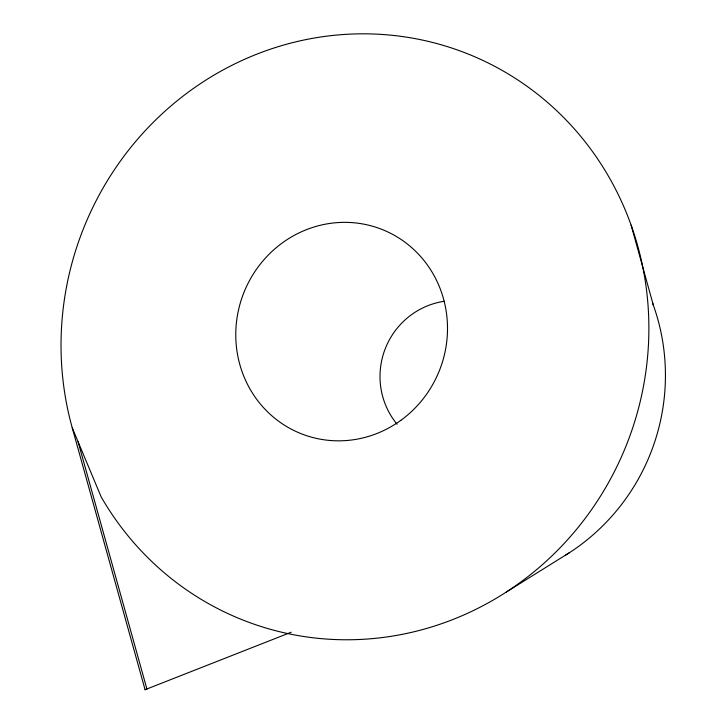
<?xml version="1.0" encoding="UTF-8"?>
<svg xmlns="http://www.w3.org/2000/svg" width="726" height="726" viewBox="0 0 726 726"><rect width="100%" height="100%" fill="white"/><g stroke="black" fill="none" stroke-linecap="round" stroke-linejoin="round"><path stroke-width="1.09" d="M506.385 591.989L569.229 552.831M72.228 427.786L101.177 496.938A304.584 292.251 -68.6 0 0 597.144 501.385A304.584 292.251 -68.6 0 0 402.549 36.563A304.584 292.251 -68.6 0 0 72.228 427.786L145.073 689.7L291.235 632.219M145.073 689.7L146.933 689.11L78.081 441.762M631.103 225.114L653.327 305.12M652.556 303.005A208.462 204.56 -68.6 0 1 565.4 555.254M397.058 424.22A75.232 73.771 -68.6 0 1 385.098 349.106A75.232 73.771 -68.6 0 1 444.267 301.29M400.888 420.309A109.835 105.243 -68.6 0 0 387.983 232.03A109.835 105.243 -68.6 0 0 236.032 342.427A109.835 105.243 -68.6 0 0 400.888 420.309"/></g></svg>
